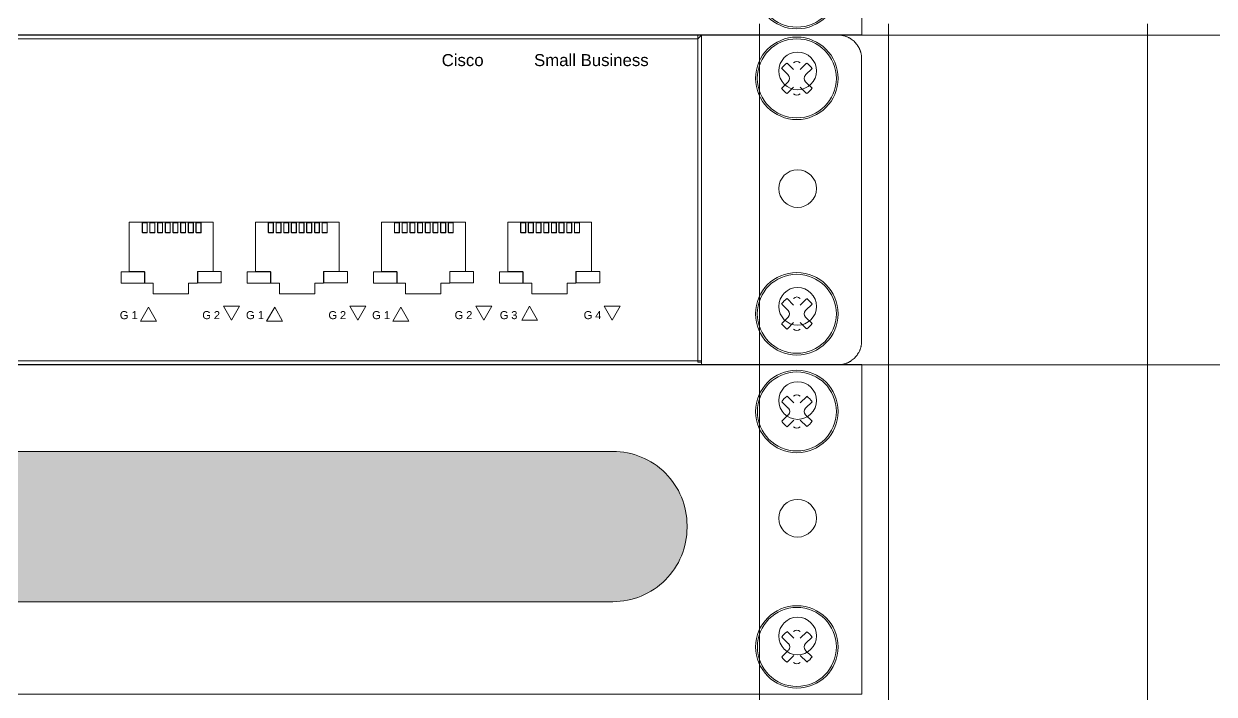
# Model space of a CAD drawing. Header units: millimetres. Extents: x -71336 to -33468, y -26189 to 22712.
# Drawn here: x -34169.4 to -34008.9, y -12497.7 to -12407.3 of the extents above; entities that cross this region are included whole.
import ezdxf

# ---------------------------------------------------------------- set-up
doc = ezdxf.new("R2010")
doc.units = ezdxf.units.MM
doc.layers.add('SC - Equipment', color=7, linetype='Continuous', lineweight=13)
doc.layers.add('SC - Rack Layout - U-guides and centreline', color=5, linetype='Continuous', lineweight=13, plot=False)
doc.styles.add('ARIAL', font='arial.ttf')
doc.styles.get("Standard").update_dxf_attribs({"font": 'arial.ttf', "height": 35})

# ---------------------------------------------------------------- blocks, each defined once
blk = doc.blocks.new('*U240')
at = {"layer": 'SC - Rack Layout - U-guides and centreline', "ltscale": 5}
blk.add_lwpolyline([(-300, 0), (300, 0)], dxfattribs=at)
blk = doc.blocks.new('*U241')
at = {"layer": 'SC - Rack Layout - U-guides and centreline', "color": 0, "linetype": 'ByBlock', "lineweight": -2, "transparency": 16777216}
for p in [(0, 844.55), (0, 800.1)]:
    blk.add_blockref('*U240', p, dxfattribs=at)
blk = doc.blocks.new('*U270')
at = {"layer": 'SC - Equipment'}
for p, q in [((227.076, 852.424), (227.076, 896.874)), ((244.4623, 852.424), (244.4623, 896.874)), ((279.3873, 896.874), (279.3873, 852.424)), ((227.076, 807.974), (227.076, 852.424)), ((244.4623, 807.974), (244.4623, 852.424)), ((279.3873, 852.424), (279.3873, 807.974)), ((227.076, 763.524), (227.076, 807.974)), ((244.4623, 763.524), (244.4623, 807.974)), ((279.3873, 807.974), (279.3873, 763.524))]:
    blk.add_line(p, q, dxfattribs=at)
for centre in [(232.21315, 890.524), (232.21315, 874.649), (232.21315, 858.774), (232.21315, 846.074), (232.21315, 830.199), (232.21315, 814.324)]:
    blk.add_circle(centre, 2.54, dxfattribs=at)
at = {"ltscale": 5, "style": 'ARIAL', "flags": 1}
blk.add_attdef('UNITS', (470.5, 46), '', height=9.73997, dxfattribs=at)
blk = doc.blocks.new('1U SCREWS - RACK LAYOUT')
at = {"layer": 'SC - Equipment'}
for p, q in [((232.13, 39.27), (231.24, 40.16)), ((233.88, 40.13), (233.02, 39.27)), ((231.39, 38.56), (230.53, 39.42)), ((234.62, 39.42), (233.73, 38.56)), ((231.39, 37.64), (230.53, 36.78)), ((232.13, 36.93), (231.24, 36.04)), ((233.88, 36.07), (233.02, 36.93)), ((234.62, 36.78), (233.73, 37.64)), ((232.13, 7.52), (231.24, 8.41)), ((233.88, 8.38), (233.02, 7.52)), ((231.39, 6.81), (230.53, 7.67)), ((234.62, 7.67), (233.73, 6.81)), ((231.39, 5.89), (230.53, 5.03)), ((232.13, 5.18), (231.24, 4.29)), ((233.88, 4.32), (233.02, 5.18)), ((234.62, 5.03), (233.73, 5.89))]:
    blk.add_line(p, q, dxfattribs=at)
for centre, major_axis, start_param, end_param in [((232.56, 38.1), (5.56, 0), 0, 6.283185), ((232.56, 38.1), (5.33, 0), 0, 6.283185), ((232.56, 38.1), (2.44, 0), 2.143456, 2.563819), ((232.56, 39.73), (0.635, 0), 0.785399, 2.356195), ((232.56, 38.1), (2.44, 0), 0.57266, 0.993023), ((230.96, 38.1), (0.635, 0), 5.497788, 7.068584), ((234.19, 38.1), (0.635, 0), 2.356195, 3.926991), ((232.56, 38.1), (2.44, 0), 3.719366, 4.139729), ((232.56, 36.47), (0.635, 0), 3.926991, 5.497787), ((232.56, 38.1), (2.44, 0), 5.290163, 5.710525), ((232.56, 6.35), (5.56, 0), 0, 6.283185), ((232.56, 6.35), (5.33, 0), 0, 6.283185), ((232.56, 6.35), (2.44, 0), 2.143456, 2.563819), ((232.56, 7.98), (0.635, 0), 0.785399, 2.356195), ((232.56, 6.35), (2.44, 0), 0.57266, 0.993023), ((230.96, 6.35), (0.635, 0), 5.497788, 7.068584), ((234.19, 6.35), (0.635, 0), 2.356195, 3.926991), ((232.56, 6.35), (2.44, 0), 3.719366, 4.139729), ((232.56, 6.35), (2.44, 0), 5.290163, 5.710525), ((232.56, 4.72), (0.635, 0), 3.926991, 5.497787)]:
    blk.add_ellipse(centre, major_axis=major_axis, ratio=1, start_param=start_param, end_param=end_param, dxfattribs=at)
blk = doc.blocks.new('cisco-cbs350-24p-4x')
at = {"layer": 'SC - Equipment', "flags": 128}
for points in [[(238.12, 44.45), (-238.13, 44.45)], [(219.71, 44.45), (-219.71, 44.45)], [(219.71, 44.45), (-219.71, 44.45)], [(219.71, 44.45), (-219.71, 44.45)], [(-219.71, 43.93), (219.2, 43.95)], [(219.2, 44.45), (219.2, 0.33)], [(219.71, 44.45), (219.2, 44.45)], [(219.2, 44.45), (219.2, 44.45)], [(219.2, 43.95), (219.71, 44.45)], [(219.71, 0), (219.71, 44.45)], [(219.71, 0), (219.71, 44.45)], [(219.71, 0.33), (219.71, 44.45)], [(241.29, 3.2), (241.29, 41.25)], [(142.56, 12.59), (142.56, 19.21)], [(142.56, 19.21), (153.86, 19.21)], [(142.56, 12.59), (142.56, 19.21)], [(142.56, 19.21), (153.86, 19.21)], [(144.3, 19.14), (144.3, 17.81)], [(144.96, 19.14), (144.3, 19.14)], [(144.3, 19.14), (144.3, 19.14)], [(144.3, 17.81), (144.96, 17.81)], [(144.33, 19.12), (144.33, 17.77)], [(145, 19.12), (144.33, 19.12)], [(144.33, 19.12), (144.33, 19.12)], [(144.33, 17.77), (145, 17.77)], [(144.96, 17.81), (144.96, 19.14)], [(145, 17.77), (145, 19.12)], [(145.34, 19.14), (145.34, 17.81)], [(146, 19.14), (145.34, 19.14)], [(145.34, 19.14), (145.34, 19.14)], [(145.34, 17.81), (146, 17.81)], [(145.36, 19.12), (145.36, 17.77)], [(146.02, 19.12), (145.36, 19.12)], [(145.36, 19.12), (145.36, 19.12)], [(145.36, 17.77), (146.02, 17.77)], [(146, 17.81), (146, 19.14)], [(146.02, 17.77), (146.02, 19.12)], [(146.38, 19.14), (146.38, 17.81)], [(147.03, 19.14), (146.38, 19.14)], [(146.38, 19.14), (146.38, 19.14)], [(146.38, 17.81), (147.03, 17.81)], [(146.4, 19.12), (146.4, 17.77)], [(147.06, 19.12), (146.4, 19.12)], [(146.4, 19.12), (146.4, 19.12)], [(146.4, 17.77), (147.06, 17.77)], [(147.03, 17.81), (147.03, 19.14)], [(147.06, 17.77), (147.06, 19.12)], [(147.41, 19.14), (147.41, 17.81)], [(148.07, 19.14), (147.41, 19.14)], [(147.41, 19.14), (147.41, 19.14)], [(147.41, 17.81), (148.07, 17.81)], [(147.44, 19.12), (147.44, 17.77)], [(148.1, 19.12), (147.44, 19.12)], [(147.44, 19.12), (147.44, 19.12)], [(147.44, 17.77), (148.1, 17.77)], [(148.07, 17.81), (148.07, 19.14)], [(148.1, 17.77), (148.1, 19.12)], [(148.45, 19.14), (148.45, 17.81)], [(149.11, 19.14), (148.45, 19.14)], [(148.45, 19.14), (148.45, 19.14)], [(148.45, 17.81), (149.11, 17.81)], [(148.47, 19.12), (148.47, 17.77)], [(149.13, 19.12), (148.47, 19.12)], [(148.47, 19.12), (148.47, 19.12)], [(148.47, 17.77), (149.13, 17.77)], [(149.11, 17.81), (149.11, 19.14)], [(149.13, 17.77), (149.13, 19.12)], [(149.48, 19.14), (149.48, 17.81)], [(150.14, 19.14), (149.48, 19.14)], [(149.48, 19.14), (149.48, 19.14)], [(149.48, 17.81), (150.14, 17.81)], [(149.51, 19.12), (149.51, 17.77)], [(150.17, 19.12), (149.51, 19.12)], [(149.51, 19.12), (149.51, 19.12)], [(149.51, 17.77), (150.17, 17.77)], [(150.14, 17.81), (150.14, 19.14)], [(150.17, 17.77), (150.17, 19.12)], [(150.52, 19.14), (150.52, 17.81)], [(151.18, 19.14), (150.52, 19.14)], [(150.52, 19.14), (150.52, 19.14)], [(150.52, 17.81), (151.18, 17.81)], [(150.55, 19.12), (150.55, 17.77)], [(151.21, 19.12), (150.55, 19.12)], [(150.55, 19.12), (150.55, 19.12)], [(150.55, 17.77), (151.21, 17.77)], [(151.18, 17.81), (151.18, 19.14)], [(151.21, 17.77), (151.21, 19.12)], [(151.56, 19.14), (151.56, 17.81)], [(152.22, 19.14), (151.56, 19.14)], [(151.56, 19.14), (151.56, 19.14)], [(151.56, 17.81), (152.22, 17.81)], [(151.58, 19.12), (151.58, 17.77)], [(152.24, 19.12), (151.58, 19.12)], [(151.58, 19.12), (151.58, 19.12)], [(151.58, 17.77), (152.24, 17.77)], [(152.22, 17.81), (152.22, 19.14)], [(152.24, 17.77), (152.24, 19.12)], [(153.86, 19.21), (153.86, 12.59)], [(153.86, 19.21), (153.86, 12.59)], [(159.57, 12.59), (159.57, 19.21)], [(159.57, 19.21), (170.86, 19.21)], [(159.57, 12.59), (159.57, 19.21)], [(159.57, 19.21), (170.86, 19.21)], [(161.31, 19.14), (161.31, 17.81)], [(161.97, 19.14), (161.31, 19.14)], [(161.31, 19.14), (161.31, 19.14)], [(161.31, 17.81), (161.97, 17.81)], [(161.34, 19.12), (161.34, 17.77)], [(162, 19.12), (161.34, 19.12)], [(161.34, 19.12), (161.34, 19.12)], [(161.34, 17.77), (162, 17.77)], [(161.97, 17.81), (161.97, 19.14)], [(162, 17.77), (162, 19.12)], [(162.35, 19.14), (162.35, 17.81)], [(163.01, 19.14), (162.35, 19.14)], [(162.35, 19.14), (162.35, 19.14)], [(162.35, 17.81), (163.01, 17.81)], [(162.36, 19.12), (162.36, 17.77)], [(163.03, 19.12), (162.36, 19.12)], [(162.36, 19.12), (162.36, 19.12)], [(162.36, 17.77), (163.03, 17.77)], [(163.01, 17.81), (163.01, 19.14)], [(163.03, 17.77), (163.03, 19.12)], [(163.39, 19.14), (163.39, 17.81)], [(164.03, 19.14), (163.39, 19.14)], [(163.39, 19.14), (163.39, 19.14)], [(163.39, 17.81), (164.03, 17.81)], [(163.41, 19.12), (163.41, 17.77)], [(164.07, 19.12), (163.41, 19.12)], [(163.41, 19.12), (163.41, 19.12)], [(163.41, 17.77), (164.07, 17.77)], [(164.03, 17.81), (164.03, 19.14)], [(164.07, 17.77), (164.07, 19.12)], [(164.41, 19.14), (164.41, 17.81)], [(165.08, 19.14), (164.41, 19.14)], [(164.41, 19.14), (164.41, 19.14)], [(164.41, 17.81), (165.08, 17.81)], [(164.45, 19.12), (164.45, 17.77)], [(165.11, 19.12), (164.45, 19.12)], [(164.45, 19.12), (164.45, 19.12)], [(164.45, 17.77), (165.11, 17.77)], [(165.08, 17.81), (165.08, 19.14)], [(165.11, 17.77), (165.11, 19.12)], [(165.46, 19.14), (165.46, 17.81)], [(166.12, 19.14), (165.46, 19.14)], [(165.46, 19.14), (165.46, 19.14)], [(165.46, 17.81), (166.12, 17.81)], [(165.47, 19.12), (165.47, 17.77)], [(166.13, 19.12), (165.47, 19.12)], [(165.47, 19.12), (165.47, 19.12)], [(165.47, 17.77), (166.13, 17.77)], [(166.12, 17.81), (166.12, 19.14)], [(166.13, 17.77), (166.13, 19.12)], [(166.48, 19.14), (166.48, 17.81)], [(167.14, 19.14), (166.48, 19.14)], [(166.48, 19.14), (166.48, 19.14)], [(166.48, 17.81), (167.14, 17.81)], [(166.51, 19.12), (166.51, 17.77)], [(167.18, 19.12), (166.51, 19.12)], [(166.51, 19.12), (166.51, 19.12)], [(166.51, 17.77), (167.18, 17.77)], [(167.14, 17.81), (167.14, 19.14)], [(167.18, 17.77), (167.18, 19.12)], [(167.52, 19.14), (167.52, 17.81)], [(168.18, 19.14), (167.52, 19.14)], [(167.52, 19.14), (167.52, 19.14)], [(167.52, 17.81), (168.18, 17.81)], [(167.56, 19.12), (167.56, 17.77)], [(168.22, 19.12), (167.56, 19.12)], [(167.56, 19.12), (167.56, 19.12)], [(167.56, 17.77), (168.22, 17.77)], [(168.18, 17.81), (168.18, 19.14)], [(168.22, 17.77), (168.22, 19.12)], [(168.57, 19.14), (168.57, 17.81)], [(169.23, 19.14), (168.57, 19.14)], [(168.57, 19.14), (168.57, 19.14)], [(168.57, 17.81), (169.23, 17.81)], [(168.58, 19.12), (168.58, 17.77)], [(169.24, 19.12), (168.58, 19.12)], [(168.58, 19.12), (168.58, 19.12)], [(168.58, 17.77), (169.24, 17.77)], [(169.23, 17.81), (169.23, 19.14)], [(169.24, 17.77), (169.24, 19.12)], [(170.86, 19.21), (170.86, 12.59)], [(170.86, 19.21), (170.86, 12.59)], [(176.57, 12.59), (176.57, 19.21)], [(176.57, 19.21), (187.87, 19.21)], [(176.57, 12.59), (176.57, 19.21)], [(176.57, 19.21), (187.87, 19.21)], [(178.31, 19.14), (178.31, 17.81)], [(178.97, 19.14), (178.31, 19.14)], [(178.31, 19.14), (178.31, 19.14)], [(178.31, 17.81), (178.97, 17.81)], [(178.34, 19.12), (178.34, 17.77)], [(179.01, 19.12), (178.34, 19.12)], [(178.34, 19.12), (178.34, 19.12)], [(178.34, 17.77), (179.01, 17.77)], [(178.97, 17.81), (178.97, 19.14)], [(179.01, 17.77), (179.01, 19.12)], [(179.35, 19.14), (179.35, 17.81)], [(180.01, 19.14), (179.35, 19.14)], [(179.35, 19.14), (179.35, 19.14)], [(179.35, 17.81), (180.01, 17.81)], [(179.37, 19.12), (179.37, 17.77)], [(180.03, 19.12), (179.37, 19.12)], [(179.37, 19.12), (179.37, 19.12)], [(179.37, 17.77), (180.03, 17.77)], [(180.01, 17.81), (180.01, 19.14)], [(180.03, 17.77), (180.03, 19.12)], [(180.39, 19.14), (180.39, 17.81)], [(181.04, 19.14), (180.39, 19.14)], [(180.39, 19.14), (180.39, 19.14)], [(180.39, 17.81), (181.04, 17.81)], [(180.41, 19.12), (180.41, 17.77)], [(181.07, 19.12), (180.41, 19.12)], [(180.41, 19.12), (180.41, 19.12)], [(180.41, 17.77), (181.07, 17.77)], [(181.04, 17.81), (181.04, 19.14)], [(181.07, 17.77), (181.07, 19.12)], [(181.42, 19.14), (181.42, 17.81)], [(182.08, 19.14), (181.42, 19.14)], [(181.42, 19.14), (181.42, 19.14)], [(181.42, 17.81), (182.08, 17.81)], [(181.45, 19.12), (181.45, 17.77)], [(182.11, 19.12), (181.45, 19.12)], [(181.45, 19.12), (181.45, 19.12)], [(181.45, 17.77), (182.11, 17.77)], [(182.08, 17.81), (182.08, 19.14)], [(182.11, 17.77), (182.11, 19.12)], [(182.46, 19.14), (182.46, 17.81)], [(183.12, 19.14), (182.46, 19.14)], [(182.46, 19.14), (182.46, 19.14)], [(182.46, 17.81), (183.12, 17.81)], [(182.48, 19.12), (182.48, 17.77)], [(183.14, 19.12), (182.48, 19.12)], [(182.48, 19.12), (182.48, 19.12)], [(182.48, 17.77), (183.14, 17.77)], [(183.12, 17.81), (183.12, 19.14)], [(183.14, 17.77), (183.14, 19.12)], [(183.49, 19.14), (183.49, 17.81)], [(184.15, 19.14), (183.49, 19.14)], [(183.49, 19.14), (183.49, 19.14)], [(183.49, 17.81), (184.15, 17.81)], [(183.52, 19.12), (183.52, 17.77)], [(184.18, 19.12), (183.52, 19.12)], [(183.52, 19.12), (183.52, 19.12)], [(183.52, 17.77), (184.18, 17.77)], [(184.15, 17.81), (184.15, 19.14)], [(184.18, 17.77), (184.18, 19.12)], [(184.53, 19.14), (184.53, 17.81)], [(185.19, 19.14), (184.53, 19.14)], [(184.53, 19.14), (184.53, 19.14)], [(184.53, 17.81), (185.19, 17.81)], [(184.56, 19.12), (184.56, 17.77)], [(185.22, 19.12), (184.56, 19.12)], [(184.56, 19.12), (184.56, 19.12)], [(184.56, 17.77), (185.22, 17.77)], [(185.19, 17.81), (185.19, 19.14)], [(185.22, 17.77), (185.22, 19.12)], [(185.57, 19.14), (185.57, 17.81)], [(186.23, 19.14), (185.57, 19.14)], [(185.57, 19.14), (185.57, 19.14)], [(185.57, 17.81), (186.23, 17.81)], [(185.59, 19.12), (185.59, 17.77)], [(186.25, 19.12), (185.59, 19.12)], [(185.59, 19.12), (185.59, 19.12)], [(185.59, 17.77), (186.25, 17.77)], [(186.23, 17.81), (186.23, 19.14)], [(186.25, 17.77), (186.25, 19.12)], [(187.87, 19.21), (187.87, 12.59)], [(187.87, 19.21), (187.87, 12.59)], [(193.58, 12.59), (193.58, 19.21)], [(193.58, 19.21), (204.87, 19.21)], [(193.58, 12.59), (193.58, 19.21)], [(193.58, 19.21), (204.87, 19.21)], [(195.32, 19.14), (195.32, 17.81)], [(195.98, 19.14), (195.32, 19.14)], [(195.32, 19.14), (195.32, 19.14)], [(195.32, 17.81), (195.98, 17.81)], [(195.35, 19.12), (195.35, 17.77)], [(196.01, 19.12), (195.35, 19.12)], [(195.35, 19.12), (195.35, 19.12)], [(195.35, 17.77), (196.01, 17.77)], [(195.98, 17.81), (195.98, 19.14)], [(196.01, 17.77), (196.01, 19.12)], [(196.36, 19.14), (196.36, 17.81)], [(197.02, 19.14), (196.36, 19.14)], [(196.36, 19.14), (196.36, 19.14)], [(196.36, 17.81), (197.02, 17.81)], [(196.37, 19.12), (196.37, 17.77)], [(197.04, 19.12), (196.37, 19.12)], [(196.37, 19.12), (196.37, 19.12)], [(196.37, 17.77), (197.04, 17.77)], [(197.02, 17.81), (197.02, 19.14)], [(197.04, 17.77), (197.04, 19.12)], [(197.4, 19.14), (197.4, 17.81)], [(198.04, 19.14), (197.4, 19.14)], [(197.4, 19.14), (197.4, 19.14)], [(197.4, 17.81), (198.04, 17.81)], [(197.42, 19.12), (197.42, 17.77)], [(198.08, 19.12), (197.42, 19.12)], [(197.42, 19.12), (197.42, 19.12)], [(197.42, 17.77), (198.08, 17.77)], [(198.04, 17.81), (198.04, 19.14)], [(198.08, 17.77), (198.08, 19.12)], [(198.43, 19.14), (198.43, 17.81)], [(199.09, 19.14), (198.43, 19.14)], [(198.43, 19.14), (198.43, 19.14)], [(198.43, 17.81), (199.09, 17.81)], [(198.46, 19.12), (198.46, 17.77)], [(199.12, 19.12), (198.46, 19.12)], [(198.46, 19.12), (198.46, 19.12)], [(198.46, 17.77), (199.12, 17.77)], [(199.09, 17.81), (199.09, 19.14)], [(199.12, 17.77), (199.12, 19.12)], [(199.47, 19.14), (199.47, 17.81)], [(200.13, 19.14), (199.47, 19.14)], [(199.47, 19.14), (199.47, 19.14)], [(199.47, 17.81), (200.13, 17.81)], [(199.48, 19.12), (199.48, 17.77)], [(200.14, 19.12), (199.48, 19.12)], [(199.48, 19.12), (199.48, 19.12)], [(199.48, 17.77), (200.14, 17.77)], [(200.13, 17.81), (200.13, 19.14)], [(200.14, 17.77), (200.14, 19.12)], [(200.49, 19.14), (200.49, 17.81)], [(201.15, 19.14), (200.49, 19.14)], [(200.49, 19.14), (200.49, 19.14)], [(200.49, 17.81), (201.15, 17.81)], [(200.53, 19.12), (200.53, 17.77)], [(201.19, 19.12), (200.53, 19.12)], [(200.53, 19.12), (200.53, 19.12)], [(200.53, 17.77), (201.19, 17.77)], [(201.15, 17.81), (201.15, 19.14)], [(201.19, 17.77), (201.19, 19.12)], [(201.53, 19.14), (201.53, 17.81)], [(202.2, 19.14), (201.53, 19.14)], [(201.53, 19.14), (201.53, 19.14)], [(201.53, 17.81), (202.2, 17.81)], [(201.57, 19.12), (201.57, 17.77)], [(202.23, 19.12), (201.57, 19.12)], [(201.57, 19.12), (201.57, 19.12)], [(201.57, 17.77), (202.23, 17.77)], [(202.2, 17.81), (202.2, 19.14)], [(202.23, 17.77), (202.23, 19.12)], [(202.58, 19.14), (202.58, 17.81)], [(203.24, 19.14), (202.58, 19.14)], [(202.58, 19.14), (202.58, 19.14)], [(202.58, 17.81), (203.24, 17.81)], [(202.59, 19.12), (202.59, 17.77)], [(203.25, 19.12), (202.59, 19.12)], [(202.59, 19.12), (202.59, 19.12)], [(202.59, 17.77), (203.25, 17.77)], [(203.24, 17.81), (203.24, 19.14)], [(203.25, 17.77), (203.25, 19.12)], [(204.87, 19.21), (204.87, 12.59)], [(204.87, 19.21), (204.87, 12.59)], [(144.65, 12.54), (141.47, 12.54)], [(141.47, 12.54), (141.47, 11.01)], [(144.61, 12.59), (142.56, 12.59)], [(144.61, 12.59), (142.56, 12.59)], [(144.61, 11.01), (144.61, 12.59)], [(144.61, 11.01), (144.61, 12.59)], [(144.65, 11.01), (144.65, 12.54)], [(144.65, 12.54), (144.65, 12.54)], [(153.86, 12.59), (151.76, 12.59)], [(151.76, 12.59), (151.76, 11.01)], [(153.86, 12.59), (151.76, 12.59)], [(151.76, 12.59), (151.76, 11.01)], [(154.97, 12.59), (151.79, 12.59)], [(151.79, 12.59), (151.79, 11.06)], [(154.97, 11.06), (154.97, 12.59)], [(154.97, 12.59), (154.97, 12.59)], [(161.65, 12.54), (158.48, 12.54)], [(158.48, 12.54), (158.48, 11.01)], [(161.62, 12.59), (159.57, 12.59)], [(161.62, 12.59), (159.57, 12.59)], [(161.62, 11.01), (161.62, 12.59)], [(161.62, 11.01), (161.62, 12.59)], [(161.65, 11.01), (161.65, 12.54)], [(161.65, 12.54), (161.65, 12.54)], [(170.86, 12.59), (168.76, 12.59)], [(168.76, 12.59), (168.76, 11.01)], [(170.86, 12.59), (168.76, 12.59)], [(168.76, 12.59), (168.76, 11.01)], [(171.97, 12.59), (168.8, 12.59)], [(168.8, 12.59), (168.8, 11.06)], [(171.97, 11.06), (171.97, 12.59)], [(171.97, 12.59), (171.97, 12.59)], [(178.66, 12.54), (175.48, 12.54)], [(175.48, 12.54), (175.48, 11.01)], [(178.63, 12.59), (176.57, 12.59)], [(178.63, 12.59), (176.57, 12.59)], [(178.63, 11.01), (178.63, 12.59)], [(178.63, 11.01), (178.63, 12.59)], [(178.66, 11.01), (178.66, 12.54)], [(178.66, 12.54), (178.66, 12.54)], [(187.87, 12.59), (185.77, 12.59)], [(185.77, 12.59), (185.77, 11.01)], [(187.87, 12.59), (185.77, 12.59)], [(185.77, 12.59), (185.77, 11.01)], [(188.98, 12.59), (185.8, 12.59)], [(185.8, 12.59), (185.8, 11.06)], [(188.98, 11.06), (188.98, 12.59)], [(188.98, 12.59), (188.98, 12.59)], [(195.66, 12.54), (192.49, 12.54)], [(192.49, 12.54), (192.49, 11.01)], [(195.63, 12.59), (193.58, 12.59)], [(195.63, 12.59), (193.58, 12.59)], [(195.63, 11.01), (195.63, 12.59)], [(195.63, 11.01), (195.63, 12.59)], [(195.66, 11.01), (195.66, 12.54)], [(195.66, 12.54), (195.66, 12.54)], [(204.87, 12.59), (202.77, 12.59)], [(202.77, 12.59), (202.77, 11.01)], [(204.87, 12.59), (202.77, 12.59)], [(202.77, 12.59), (202.77, 11.01)], [(205.98, 12.59), (202.81, 12.59)], [(202.81, 12.59), (202.81, 11.06)], [(205.98, 11.06), (205.98, 12.59)], [(205.98, 12.59), (205.98, 12.59)], [(141.47, 11.01), (144.65, 11.01)], [(145.81, 11.01), (144.61, 11.01)], [(144.61, 11.01), (144.61, 11.01)], [(145.81, 11.01), (144.61, 11.01)], [(144.61, 11.01), (144.61, 11.01)], [(145.81, 9.54), (145.81, 11.01)], [(145.81, 9.54), (145.81, 11.01)], [(151.76, 11.01), (150.57, 11.01)], [(150.57, 11.01), (150.57, 9.54)], [(151.76, 11.01), (150.57, 11.01)], [(150.57, 11.01), (150.57, 9.54)], [(151.79, 11.06), (154.97, 11.06)], [(158.48, 11.01), (161.65, 11.01)], [(162.81, 11.01), (161.62, 11.01)], [(161.62, 11.01), (161.62, 11.01)], [(162.81, 11.01), (161.62, 11.01)], [(161.62, 11.01), (161.62, 11.01)], [(162.81, 9.54), (162.81, 11.01)], [(162.81, 9.54), (162.81, 11.01)], [(168.76, 11.01), (167.57, 11.01)], [(167.57, 11.01), (167.57, 9.54)], [(168.76, 11.01), (167.57, 11.01)], [(167.57, 11.01), (167.57, 9.54)], [(168.8, 11.06), (171.97, 11.06)], [(175.48, 11.01), (178.66, 11.01)], [(179.82, 11.01), (178.63, 11.01)], [(178.63, 11.01), (178.63, 11.01)], [(179.82, 11.01), (178.63, 11.01)], [(178.63, 11.01), (178.63, 11.01)], [(179.82, 9.54), (179.82, 11.01)], [(179.82, 9.54), (179.82, 11.01)], [(185.77, 11.01), (184.58, 11.01)], [(184.58, 11.01), (184.58, 9.54)], [(185.77, 11.01), (184.58, 11.01)], [(184.58, 11.01), (184.58, 9.54)], [(185.8, 11.06), (188.98, 11.06)], [(192.49, 11.01), (195.66, 11.01)], [(196.82, 11.01), (195.63, 11.01)], [(195.63, 11.01), (195.63, 11.01)], [(196.82, 11.01), (195.63, 11.01)], [(195.63, 11.01), (195.63, 11.01)], [(196.82, 9.54), (196.82, 11.01)], [(196.82, 9.54), (196.82, 11.01)], [(202.77, 11.01), (201.58, 11.01)], [(201.58, 11.01), (201.58, 9.54)], [(202.77, 11.01), (201.58, 11.01)], [(201.58, 11.01), (201.58, 9.54)], [(202.81, 11.06), (205.98, 11.06)], [(150.57, 9.54), (145.81, 9.54)], [(150.57, 9.54), (145.81, 9.54)], [(167.57, 9.54), (162.81, 9.54)], [(167.57, 9.54), (162.81, 9.54)], [(184.58, 9.54), (179.82, 9.54)], [(184.58, 9.54), (179.82, 9.54)], [(201.58, 9.54), (196.82, 9.54)], [(201.58, 9.54), (196.82, 9.54)], [(145.16, 7.76), (144.07, 5.86)], [(146.24, 5.86), (145.16, 7.76)], [(155.28, 7.91), (157.43, 7.91)], [(156.36, 6.01), (155.28, 7.91)], [(155.28, 7.91), (155.28, 7.91)], [(157.43, 7.91), (156.36, 6.01)], [(162.17, 7.76), (161.07, 5.86)], [(163.24, 5.86), (162.17, 7.76)], [(172.29, 7.91), (174.44, 7.91)], [(173.36, 6.01), (172.29, 7.91)], [(172.29, 7.91), (172.29, 7.91)], [(174.44, 7.91), (173.36, 6.01)], [(179.17, 7.76), (178.08, 5.86)], [(180.25, 5.86), (179.17, 7.76)], [(189.29, 7.91), (191.44, 7.91)], [(190.37, 6.01), (189.29, 7.91)], [(189.29, 7.91), (189.29, 7.91)], [(191.44, 7.91), (190.37, 6.01)], [(196.54, 7.91), (195.47, 6.01)], [(197.61, 6.01), (196.54, 7.91)], [(206.58, 7.91), (208.73, 7.91)], [(207.65, 6.01), (206.58, 7.91)], [(206.58, 7.91), (206.58, 7.91)], [(208.73, 7.91), (207.65, 6.01)], [(144.07, 5.86), (146.24, 5.86)], [(144.07, 5.86), (144.07, 5.86)], [(161.07, 5.86), (163.24, 5.86)], [(161.07, 5.86), (161.07, 5.86)], [(178.08, 5.86), (180.25, 5.86)], [(178.08, 5.86), (178.08, 5.86)], [(195.47, 6.01), (197.61, 6.01)], [(195.47, 6.01), (195.47, 6.01)], [(-238.13, 0), (238.12, 0)], [(219.71, 0.52), (-219.71, 0.52)], [(-219.71, 0), (219.71, 0)], [(-219.71, 0), (219.71, 0)], [(-219.71, 0), (219.71, 0)], [(219.2, 0.33), (219.71, 0.33)], [(219.71, 0), (219.71, 0.52)]]:
    blk.add_lwpolyline(points, dxfattribs=at)
at = {"layer": 'SC - Equipment'}
for points in [[(241.29, 41.25), (241.29, 41.33), (241.29, 41.42), (241.28, 41.5), (241.28, 41.58), (241.27, 41.66), (241.26, 41.74), (241.24, 41.82), (241.23, 41.9), (241.21, 41.97), (241.19, 42.05), (241.17, 42.13), (241.15, 42.2), (241.13, 42.28), (241.1, 42.35), (241.07, 42.42), (241.04, 42.5), (241.01, 42.57), (240.98, 42.64), (240.95, 42.71), (240.91, 42.78), (240.84, 42.91), (240.75, 43.04), (240.67, 43.16), (240.57, 43.29), (240.47, 43.4), (240.37, 43.51), (240.26, 43.62), (240.14, 43.72), (240.02, 43.81), (239.9, 43.9), (239.84, 43.95), (239.77, 43.99), (239.7, 44.03), (239.64, 44.06), (239.57, 44.1), (239.5, 44.13), (239.43, 44.17), (239.36, 44.2), (239.29, 44.23), (239.21, 44.26), (239.14, 44.28), (239.07, 44.31), (238.99, 44.33), (238.92, 44.35), (238.84, 44.37), (238.76, 44.38), (238.68, 44.4), (238.6, 44.41), (238.52, 44.42), (238.44, 44.43), (238.36, 44.44), (238.28, 44.45), (238.2, 44.45), (238.12, 44.45)], [(238.12, 0), (238.2, 0), (238.28, 0), (238.36, 0.01), (238.44, 0.02), (238.52, 0.03), (238.6, 0.04), (238.68, 0.05), (238.76, 0.07), (238.84, 0.08), (238.92, 0.1), (238.99, 0.12), (239.07, 0.14), (239.14, 0.17), (239.21, 0.19), (239.29, 0.22), (239.36, 0.25), (239.43, 0.28), (239.5, 0.32), (239.57, 0.35), (239.64, 0.39), (239.7, 0.42), (239.77, 0.46), (239.84, 0.5), (239.9, 0.55), (240.02, 0.64), (240.14, 0.73), (240.26, 0.83), (240.37, 0.94), (240.47, 1.05), (240.57, 1.16), (240.67, 1.29), (240.75, 1.41), (240.84, 1.54), (240.91, 1.67), (240.95, 1.74), (240.98, 1.81), (241.01, 1.88), (241.04, 1.95), (241.07, 2.03), (241.1, 2.1), (241.13, 2.17), (241.15, 2.25), (241.17, 2.32), (241.19, 2.4), (241.21, 2.48), (241.23, 2.55), (241.24, 2.63), (241.26, 2.71), (241.27, 2.79), (241.28, 2.87), (241.28, 2.95), (241.29, 3.03), (241.29, 3.12), (241.29, 3.2)]]:
    blk.add_lwpolyline(points, dxfattribs=at)
blk.add_blockref('1U SCREWS - RACK LAYOUT', (-0.01, 0.52), dxfattribs=at)
for s, height, p in [('Cisco', 1.618, (184.68, 40.27)), ('Small Business', 1.6181, (197.13, 40.27)), ('G', 1.08, (141.29, 6.15)), ('1', 1.08, (142.88, 6.15)), ('G', 1.08, (152.41, 6.15)), ('2', 1.08, (153.96, 6.15)), ('G', 1.08, (158.3, 6.15)), ('1', 1.08, (159.89, 6.15)), ('G', 1.08, (169.41, 6.15)), ('2', 1.08, (170.96, 6.15)), ('G', 1.08, (175.3, 6.15)), ('1', 1.08, (176.9, 6.15)), ('G', 1.08, (186.42, 6.15)), ('2', 1.08, (187.97, 6.15)), ('G', 1.08, (192.51, 6.15)), ('3', 1.08, (194.05, 6.15)), ('G', 1.08, (203.82, 6.15)), ('4', 1.08, (205.38, 6.15))]:
    blk.add_text(s, height=height, dxfattribs=at).set_placement(p)
blk = doc.blocks.new('1U BRUSH PLATE - RACK LAYOUT')
at = {"ltscale": 5}
h = blk.add_hatch(dxfattribs=at)
h.set_pattern_fill('BRASS', color=256, scale=0.37, angle=90)
h.set_pattern_definition([(90, (-0.3157, 0), (-2.3495, 1e-16), []), (90, (-1.4904, 7e-17), (-2.3495, 1e-16), [1.17475, -0.587375])])
edge = h.paths.add_edge_path()
edge.add_line((-207.76, 32.77), (207.76, 32.77))
edge.add_arc((207.76, 22.77), 10, 0, 90, ccw=False)
edge.add_line((217.76, 22.77), (217.76, 22.5))
edge.add_arc((207.76, 22.5), 10, -90, 0, ccw=False)
edge.add_line((207.76, 12.5), (-207.76, 12.5))
edge.add_arc((-207.76, 22.5), 10, 180, 270, ccw=False)
edge.add_line((-217.76, 22.5), (-217.76, 22.77))
edge.add_arc((-207.76, 22.77), 10, 90, 180, ccw=False)
blk.add_lwpolyline([(-207.76, 32.77), (207.76, 32.77, -0.414214), (217.76, 22.77), (217.76, 22.5, -0.414214), (207.76, 12.5), (-207.76, 12.5, -0.414214), (-217.76, 22.5), (-217.76, 22.77, -0.414214)], format="xyb", close=True, dxfattribs=at)
at = {"layer": 'SC - Equipment'}
for p, q in [((-241.3, 44.5), (241.3, 44.5)), ((241.3, 44.5), (241.3, 0.05)), ((232.13, 39.32), (231.24, 40.21)), ((233.88, 40.18), (233.02, 39.32)), ((231.39, 38.61), (230.53, 39.47)), ((234.62, 39.47), (233.73, 38.61)), ((231.39, 37.69), (230.53, 36.83)), ((232.13, 36.98), (231.24, 36.09)), ((233.88, 36.12), (233.02, 36.98)), ((234.62, 36.83), (233.73, 37.69)), ((232.13, 7.57), (231.24, 8.46)), ((233.88, 8.43), (233.02, 7.57)), ((231.39, 6.86), (230.53, 7.72)), ((234.62, 7.72), (233.73, 6.86)), ((231.39, 5.94), (230.53, 5.08)), ((232.13, 5.23), (231.24, 4.34)), ((233.88, 4.37), (233.02, 5.23)), ((234.62, 5.08), (233.73, 5.94)), ((241.3, 0.05), (-241.3, 0.05))]:
    blk.add_line(p, q, dxfattribs=at)
for centre, major_axis, start_param, end_param in [((232.56, 38.15), (5.56, 0), 0, 6.283185), ((232.56, 38.15), (5.33, 0), 0, 6.283185), ((232.56, 38.15), (2.44, 0), 2.143456, 2.563819), ((232.56, 39.78), (0.635, 0), 0.785399, 2.356195), ((232.56, 38.15), (2.44, 0), 0.57266, 0.993023), ((230.96, 38.15), (0.635, 0), 5.497788, 7.068584), ((234.19, 38.15), (0.635, 0), 2.356195, 3.926991), ((232.56, 38.15), (2.44, 0), 3.719366, 4.139729), ((232.56, 36.52), (0.635, 0), 3.926991, 5.497787), ((232.56, 38.15), (2.44, 0), 5.290163, 5.710525), ((232.56, 6.4), (5.56, 0), 0, 6.283185), ((232.56, 6.4), (5.33, 0), 0, 6.283185), ((232.56, 6.4), (2.44, 0), 2.143456, 2.563819), ((232.56, 8.03), (0.635, 0), 0.785399, 2.356195), ((232.56, 6.4), (2.44, 0), 0.57266, 0.993023), ((230.96, 6.4), (0.635, 0), 5.497788, 7.068584), ((234.19, 6.4), (0.635, 0), 2.356195, 3.926991), ((232.56, 6.4), (2.44, 0), 3.719366, 4.139729), ((232.56, 6.4), (2.44, 0), 5.290163, 5.710525), ((232.56, 4.77), (0.635, 0), 3.926991, 5.497787)]:
    blk.add_ellipse(centre, major_axis=major_axis, ratio=1, start_param=start_param, end_param=end_param, dxfattribs=at)

msp = doc.modelspace()

# ---------------------------------------------------------------- block references
msp.add_blockref('cisco-cbs350-24p-4x', (-34297.756, -12453.267))
at = {"layer": 'SC - Equipment'}
msp.add_blockref('*U270', (-34297.305, -13304.167), dxfattribs=at)
at = {"layer": 'SC - Equipment', "ltscale": 5}
for p in [(-34297.756, -12408.817), (-34297.756, -12497.717)]:
    msp.add_blockref('1U BRUSH PLATE - RACK LAYOUT', p, dxfattribs=at)
at = {"layer": 'SC - Rack Layout - U-guides and centreline'}
msp.add_blockref('*U241', (-34297.756, -13253.367), dxfattribs=at)

doc.saveas('drawing.dxf')
